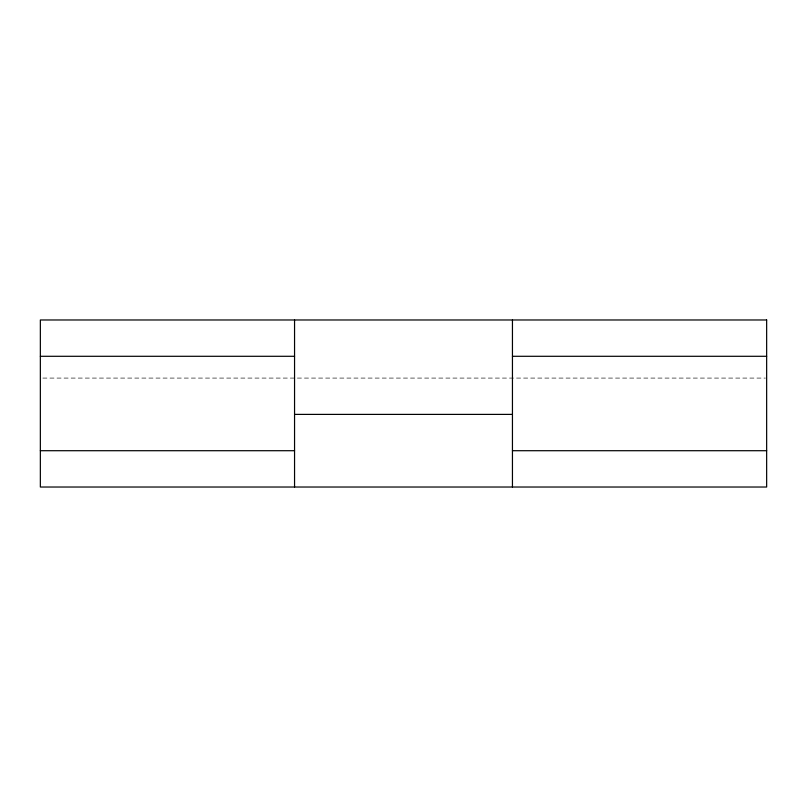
<?xml version="1.0" encoding="UTF-8"?>
<svg xmlns="http://www.w3.org/2000/svg" width="807" height="807" viewBox="0 0 807 807"><rect width="100%" height="100%" fill="white"/><g stroke="black" fill="none" stroke-linecap="round" stroke-linejoin="round"><path stroke-width="0.61" stroke-dasharray="4.04 3.03" d="M42.872 378.08L765.389 378.08"/><path stroke-width="1.21" d="M40.35 356.291L294.555 356.291M512.445 356.291L766.65 356.291M294.555 414.395L512.445 414.395M40.35 450.71L294.555 450.71M512.445 450.71L766.65 450.71M512.445 319.976L512.445 487.025M294.555 319.976L294.555 487.025M766.65 319.976L40.35 319.976L40.35 487.025L766.65 487.025L766.65 319.976"/></g></svg>
